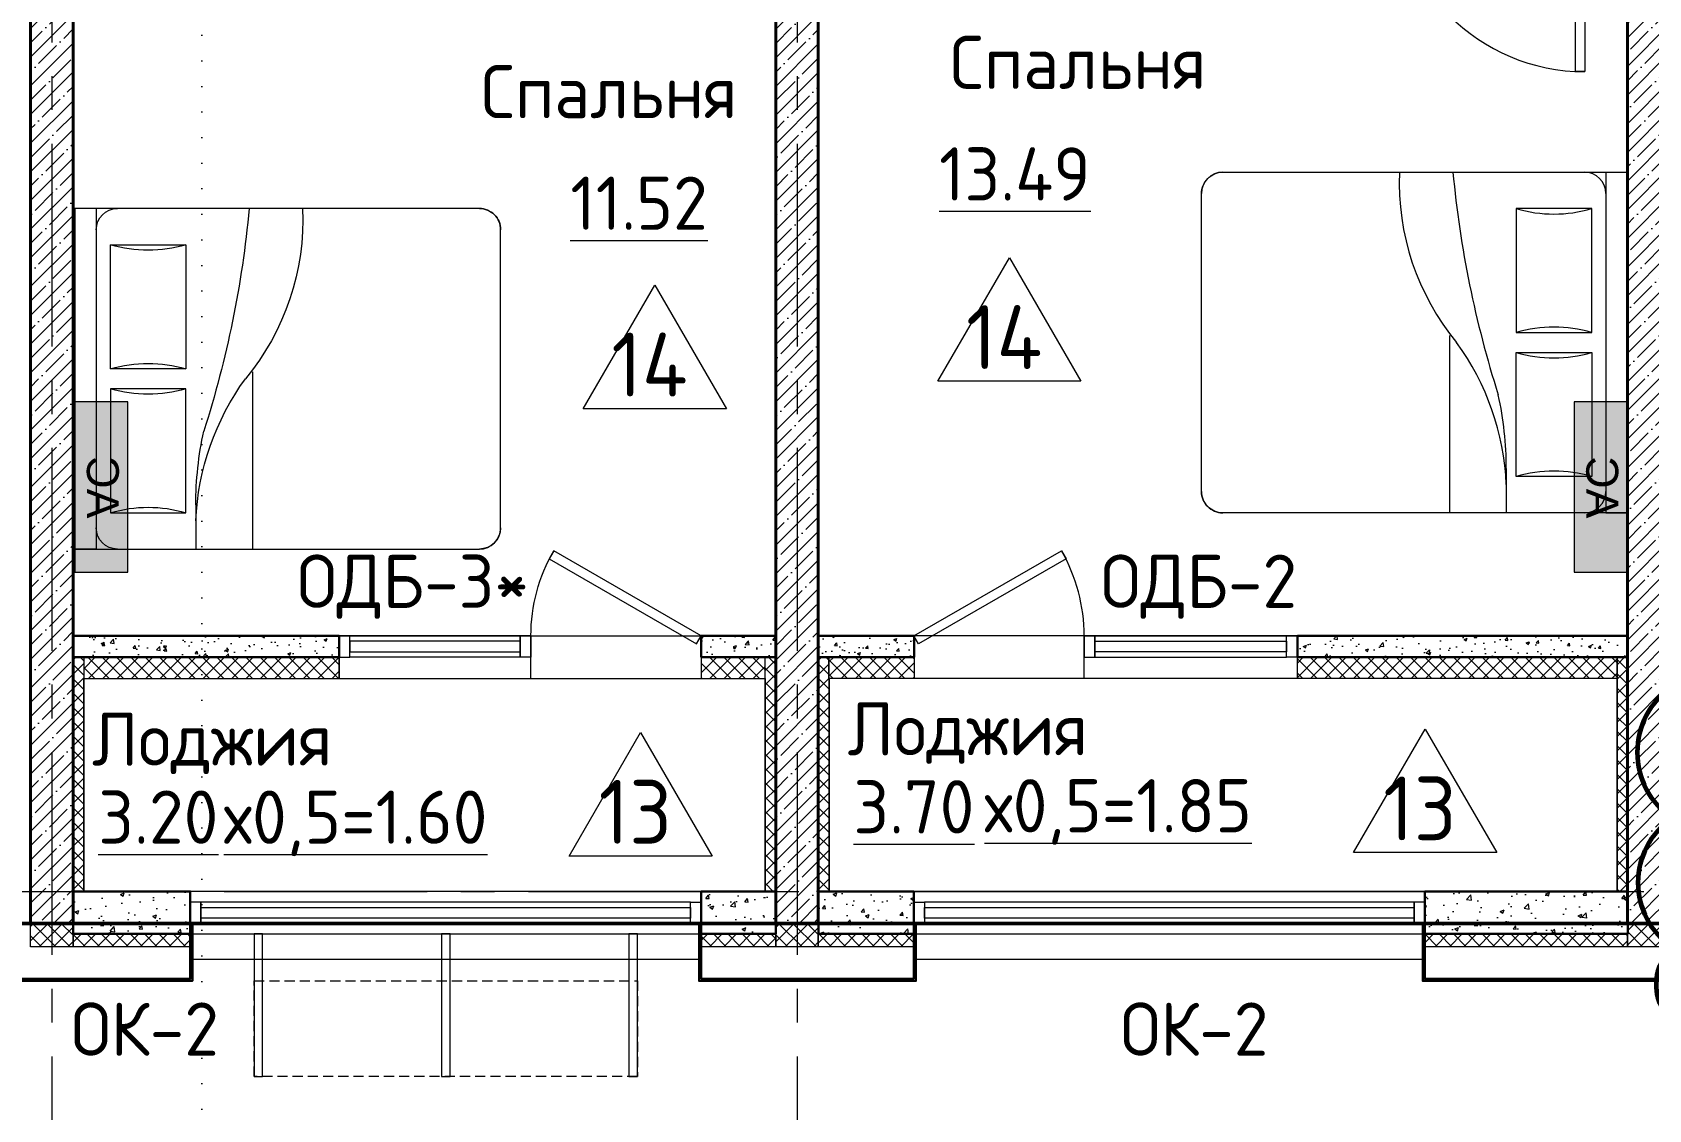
# Model space of a CAD drawing. Header units: millimetres. Extents: x -6427 to 93283, y -13 to 42012.
# Drawn here: x 32338 to 39930, y 19614 to 24673 of the extents above; entities that cross this region are included whole.
import ezdxf
from ezdxf.enums import TextEntityAlignment as Align

# ---------------------------------------------------------------- set-up
doc = ezdxf.new("R2010")
doc.units = ezdxf.units.MM
for name, pattern in [('CENTER2', [28.575, 19.05, -3.175, 3.175, -3.175]), ('HIDDEN2', [4.7625, 3.175, -1.5875]), ('Пунктирная _дл__', [3, 0, -3])]:
    doc.linetypes.add(name, pattern=pattern)
doc.layers.get('Defpoints').update_dxf_attribs({"color": 6, "lineweight": 60})
for name, color, linetype, lineweight in [('АР_Выноски', 114, 'Continuous', 5), ('АР_Газаблок 100мм', 24, 'Continuous', 30), ('АР_Газоблок наруж', 44, 'Continuous', 30), ('АР_Дверь', 44, 'Continuous', 15), ('АР_Корзины', 5, 'Continuous', 9), ('АР_Марка окна', 5, 'Continuous', 9), ('АР_Марка пола', 1, 'Continuous', 9), ('АР_Мебель', 253, 'Continuous', 0), ('АР_Монолит', 1, 'Continuous', 40), ('АР_Окна и витражи', 150, 'Continuous', 9), ('АР_Ось', 1, 'CENTER2', 5), ('АР_Помещение текст', 7, 'Continuous', 20), ('АР_Утеплитель', 30, 'Continuous', 9), ('АР_Фасад', 30, 'Continuous', 30)]:
    doc.layers.add(name, color=color, linetype=linetype, lineweight=lineweight)
for name, color, linetype, lineweight, plot in [('АР_Контур плит', 3, 'Continuous', 50, False), ('АР_Площади', 2, 'Continuous', 15, False), ('изменения АР', 3, 'Continuous', 60, False)]:
    doc.layers.add(name, color=color, linetype=linetype, lineweight=lineweight, plot=plot)
doc.styles.add('Common Павел', font='')
doc.styles.add('GOST', font='')
doc.styles.add('GOST Common_I', font='', dxfattribs={"height": 250})
doc.styles.get("Standard").update_dxf_attribs({"font": 'arial.ttf'})
doc.styles.get('Common Павел').set_extended_font_data('GOST Common')
doc.styles.get('GOST').set_extended_font_data('GOST 2.304 type A')
doc.styles.get('GOST Common_I').set_extended_font_data('GOST Common')
pattern_1 = [(45, (-99827.42, -105714.69), (-67.35192, 67.35192), []), (45, (-99760.06, -105714.69), (-67.35192, 67.35192), [119.0625, -23.8125, 0, -23.8125])]
pattern_2 = [(45, (-99827.416, -105714.694), (-33.67596, 33.67596), []), (135, (-99827.416, -105714.694), (-33.67596, -33.67596), [])]
pattern_3 = [(50, (-99827.42, -105714.7), (182.18467, -15.93909), [19.05, -209.55]), (355, (-99827.42, -105714.7), (-35.24342, 191.05685), [15.24, -167.64058]), (100.45144, (-99812.23, -105716.02), (146.94125, 175.11775), [16.19, -178.09024]), (46.1842, (-99827.42, -105663.9), (271.07904, -42.04233), [28.575, -314.325]), (96.63556, (-99804.83, -105667.4), (237.40413, 247.42612), [24.28502, -267.1356]), (351.18415, (-99827.42, -105663.9), (237.40413, 247.42612), [22.85997, -251.45973]), (21, (-99802.02, -105676.6), (151.61439, -102.2652), [19.05, -209.55]), (326, (-99802.02, -105676.6), (61.80203, 184.18797), [15.24, -167.64]), (71.45144, (-99789.38, -105685.12), (213.41642, 81.92277), [16.19, -178.08994]), (37.5, (-99827.416, -105714.694), (3.088603, 84.55504), [0, -165.608, 0, -170.18, 0, -168.275]), (7.5, (-99827.42, -105714.69), (66.819663, 100.180575), [0, -97.028, 0, -161.798, 0, -64.135]), (327.5, (-99884.06, -105714.694), (135.590595, -5.728744), [0, -63.5, 0, -198.12, 0, -262.89]), (317.5, (-99909.46, -105714.69), (148.12918, 25.42649), [0, -82.55, 0, -131.572, 0, -186.69])]
pattern_4 = [(50, (-99827.42, -105714.69), (145.747735, -12.75127), [15.24, -167.64]), (355, (-99827.42, -105714.7), (-28.19474, 152.84548), [12.192, -134.11247]), (100.451445, (-99815.27, -105715.76), (117.553, 140.0942), [12.95201, -142.4722]), (46.1842, (-99827.42, -105674.05), (216.86323, -33.63386), [22.86, -251.46]), (96.63556, (-99809.34, -105676.86), (189.9233, 197.9409), [19.42802, -213.70849]), (351.18415, (-99827.42, -105674.05), (189.9233, 197.9409), [18.28797, -201.16779]), (21, (-99807.1, -105684.21), (121.29151, -81.81216), [15.24, -167.64]), (326, (-99807.1, -105684.21), (49.44162, 147.35037), [12.192, -134.112]), (71.451445, (-99796.99, -105691.03), (170.73314, 65.53822), [12.95201, -142.47195]), (37.5, (-99827.416, -105714.694), (2.470883, 67.644031), [0, -132.4864, 0, -136.144, 0, -134.62]), (7.5, (-99827.42, -105714.694), (53.45573, 80.14446), [0, -77.6224, 0, -129.4384, 0, -51.308]), (327.5, (-99872.73, -105714.694), (108.472476, -4.582995), [0, -50.8, 0, -158.496, 0, -210.312]), (317.5, (-99893.05, -105714.69), (118.503345, 20.341193), [0, -66.04, 0, -105.2576, 0, -149.352])]
pattern_5 = [(50, (-99828.83, -105714.7), (145.747735, -12.75127), [15.24, -167.64]), (355, (-99828.83, -105714.7), (-28.19474, 152.84548), [12.192, -134.11247]), (100.451445, (-99816.68, -105715.77), (117.553, 140.0942), [12.95201, -142.4722]), (46.1842, (-99828.83, -105674.06), (216.86323, -33.63386), [22.86, -251.46]), (96.63556, (-99810.75, -105676.87), (189.9233, 197.9409), [19.42802, -213.70849]), (351.18415, (-99828.83, -105674.06), (189.9233, 197.9409), [18.28797, -201.16779]), (21, (-99808.51, -105684.22), (121.29151, -81.81216), [15.24, -167.64]), (326, (-99808.5, -105684.22), (49.44162, 147.35037), [12.192, -134.112]), (71.451445, (-99798.4, -105691.04), (170.73314, 65.53822), [12.95201, -142.47195]), (37.5, (-99828.826, -105714.704), (2.470883, 67.644031), [0, -132.4864, 0, -136.144, 0, -134.62]), (7.5, (-99828.83, -105714.704), (53.45573, 80.14446), [0, -77.6224, 0, -129.4384, 0, -51.308]), (327.5, (-99874.14, -105714.704), (108.472476, -4.582995), [0, -50.8, 0, -158.496, 0, -210.312]), (317.5, (-99894.46, -105714.7), (118.503345, 20.341193), [0, -66.04, 0, -105.2576, 0, -149.352])]

# ---------------------------------------------------------------- blocks, each defined once
blk = doc.blocks.new('RM_AREA')
at = {"linetype": 'ByBlock', "lineweight": -2}
for tag, p in [('ROOM_NAME', (0, 5)), ('AREA', (0, 0))]:
    blk.add_attdef(tag, text='', height=3, dxfattribs=at).set_placement(p, align=Align.CENTER)
blk = doc.blocks.new('*U36')
blk.add_lwpolyline([(0, 0), (0, -900), (-43.75, -900), (-43.75, 0)], close=True)
blk.add_arc((0, 0), 900, 180, 270)
at = {"layer": 'Defpoints', "color": 0, "lineweight": 15}
for p, q in [((-900, 0), (-900, 100)), ((0, 0), (0, 100))]:
    blk.add_line(p, q, dxfattribs=at)
blk = doc.blocks.new('*U12')
blk.add_lwpolyline([(0, 0), (-692.8, -400), (-714.7, -362.1), (-21.9, 37.9)], close=True)
at = {"lineweight": 0}
blk.add_arc((0, 0), 800, 180, 210, dxfattribs=at)
at = {"layer": 'Defpoints', "color": 0, "lineweight": 15}
for p, q in [((-800, 0), (-800, 100)), ((0, 0), (0, 100))]:
    blk.add_line(p, q, dxfattribs=at)
blk = doc.blocks.new('СП - Кровать _2 местная_ - СП - Кровать _2 местная_-V19-Этаж 03 - Тип 1')
at = {"layer": 'АР_Мебель'}
for p, q in [((-803.8, -101), (-803.8, -1)), ((-803.8, -1), (795.8, -1)), ((795.8, -101), (795.8, -1)), ((-803.8, -101), (795.8, -101)), ((-803.8, -1900.3), (-803.8, -200.9)), ((-50.7, -167.6), (-632.8, -167.6)), ((-632.8, -167.6), (-632.8, -522)), ((-50.7, -522), (-50.7, -167.6)), ((42.7, -167.6), (624.8, -167.6)), ((42.7, -522), (42.7, -167.6)), ((624.8, -167.6), (624.8, -522)), ((795.8, -200.9), (795.8, -1900.3)), ((-632.8, -522), (-50.7, -522)), ((624.8, -522), (42.7, -522)), ((587.8, -568.5), (795.8, -568.5)), ((-37.3, -835.1), (795.8, -835.1)), ((695.8, -2000.3), (-703.8, -2000.3))]:
    blk.add_line(p, q, dxfattribs=at)
blk.add_lwpolyline([(-803.8, 0), (795.8, 0), (795.8, -1900, -0.414214), (695.8, -2000), (-703.8, -2000, -0.414214), (-803.8, -1900)], format="xyb", close=True, dxfattribs=at)
for centre, radius, start, end in [((-703.8, -200.9), 100, 90, 180), ((695.8, -200.9), 100, 0, 90), ((-1240.3, -344.8), 632.8, 343.73979, 16.26021), ((556.8, -344.8), 632.8, 163.73979, 196.26021), ((-564.8, -344.8), 632.8, 343.73979, 16.26021), ((1232.3, -344.8), 632.8, 163.73979, 196.26021), ((-1268.6, 4136.6), 4977.6, 275.35716, 287.66655), ((716.8, -1792.3), 1225.1, 92.53978, 126.04031), ((587.3, -2168.2), 1599.7, 89.98136, 102.46674), ((-753.8, 106.3), 1177.6, 267.56726, 309.54608), ((-703.8, -1900.3), 100, 180, 270), ((695.8, -1900.3), 100, 270, 0)]:
    blk.add_arc(centre, radius, start, end, dxfattribs=at)
blk = doc.blocks.new('A$C6c1ae085')
at = {"layer": 'АР_Корзины', "lineweight": 0, "true_color": 0xf7f7f7, "transparency": 33554687}
h = blk.add_hatch(color=7, dxfattribs=at)
h.dxf.hatch_style = 1
h.paths.add_polyline_path([(-250, 0), (-250, 800), (0, 800), (0, 0)])
at = {"layer": 'АР_Корзины', "lineweight": 0}
blk.add_lwpolyline([(-250, 0), (-250, 800), (0, 800), (0, 0)], close=True, dxfattribs=at)
at = {"layer": 'АР_Корзины', "lineweight": 0, "insert": (-130.8, 397.1), "char_height": 150, "attachment_point": 5, "rotation": 90}
blk.add_mtext_dynamic_manual_height_columns('АС', width=800, gutter_width=12.5, heights=[250], dxfattribs=at)
blk = doc.blocks.new('Корзина_1800')
at = {"layer": 'АР_Корзины', "linetype": 'Continuous', "lineweight": 5, "ltscale": 0.2}
for points in [[(-900, 0), (-860, 0), (-860, -670), (-900, -670)], [(-20, 0), (20, 0), (20, -670), (-20, -670)], [(860, 0), (900, 0), (900, -670), (860, -670)]]:
    blk.add_lwpolyline(points, close=True, dxfattribs=at)
at = {"layer": 'АР_Корзины', "linetype": 'HIDDEN2', "lineweight": 15, "ltscale": 15}
blk.add_lwpolyline([(900, -220), (-900, -220), (-900, -670), (900, -670)], close=True, dxfattribs=at)
blk = doc.blocks.new('A$Ce0ce27e4')
at = {"layer": 'АР_Выноски', "linetype": 'Пунктирная _дл__', "lineweight": 9, "ltscale": 40}
blk.add_lwpolyline([(8304, -19986.3), (8304, -6611.7), (3162.9, -6611.7), (3162.9, -2650), (817.7, -2650), (817.7, 2479.2)], dxfattribs=at)

msp = doc.modelspace()

# ---------------------------------------------------------------- hatches: boundary and pattern name
at = {"layer": 'АР_Газаблок 100мм', "lineweight": 5}
h = msp.add_hatch(dxfattribs=at)
h.set_pattern_fill('AR-CONC', color=256, scale=0.8, style=0)
h.set_pattern_definition(pattern_4)
h.paths.add_polyline_path([(32530, 21738.7), (32530, 21838.7), (33780, 21838.7), (33780, 21738.7)])
h = msp.add_hatch(dxfattribs=at)
h.set_pattern_fill('AR-CONC', color=256, scale=0.8, style=0)
h.set_pattern_definition(pattern_4)
h.paths.add_polyline_path([(35480, 21738.7), (35480, 21838.7), (35830, 21838.7), (35830, 21738.7)])
h = msp.add_hatch(dxfattribs=at)
h.set_pattern_fill('AR-CONC', color=256, scale=0.8, style=0)
h.set_pattern_definition(pattern_5)
h.paths.add_polyline_path([(36479.8, 21738.7), (36479.8, 21838.7), (36029.7, 21838.7), (36029.7, 21738.7)])
h = msp.add_hatch(dxfattribs=at)
h.set_pattern_fill('AR-CONC', color=256, scale=0.8, style=0)
h.set_pattern_definition(pattern_5)
h.paths.add_polyline_path([(39829.7, 21738.7), (39829.7, 21838.7), (38279.8, 21838.7), (38279.8, 21738.7)])
at = {"layer": 'АР_Газоблок наруж', "lineweight": 0, "ltscale": 50}
h = msp.add_hatch(dxfattribs=at)
h.set_pattern_fill('AR-CONC', color=256)
h.set_pattern_definition(pattern_3)
h.paths.add_polyline_path([(33080, 20438.7), (32530, 20438.7), (32530, 20638.7), (33080, 20638.7)])
h = msp.add_hatch(dxfattribs=at)
h.set_pattern_fill('AR-CONC', color=256)
h.set_pattern_definition(pattern_3)
h.paths.add_polyline_path([(35480, 20438.7), (35830, 20438.7), (35830, 20638.7), (35480, 20638.7)])
h = msp.add_hatch(dxfattribs=at)
h.set_pattern_fill('AR-CONC', color=256)
h.set_pattern_definition(pattern_3)
h.paths.add_polyline_path([(36478.3, 20638.7), (36031.2, 20638.7), (36031.2, 20438.7), (36478.3, 20438.7)])
h = msp.add_hatch(dxfattribs=at)
h.set_pattern_fill('AR-CONC', color=256)
h.set_pattern_definition(pattern_3)
h.paths.add_polyline_path([(38878.3, 20638.7), (39831.1, 20638.7), (39831.1, 20438.7), (38878.3, 20438.7)])
at = {"layer": 'АР_Монолит', "lineweight": 0}
h = msp.add_hatch(dxfattribs=at)
h.set_pattern_fill('ANSI35', color=256, scale=15)
h.set_pattern_definition(pattern_1)
h.paths.add_polyline_path([(36029.7, 27688.7), (35829.7, 27688.7), (35829.7, 20488.7), (36029.7, 20488.7)])
h = msp.add_hatch(dxfattribs=at)
h.set_pattern_fill('ANSI35', color=256, scale=15)
h.set_pattern_definition(pattern_1)
h.paths.add_polyline_path([(32529.7, 25689.2), (32329.7, 25689.2), (32329.7, 20488.7), (32529.7, 20488.7)])
h = msp.add_hatch(dxfattribs=at)
h.set_pattern_fill('ANSI35', color=256, scale=15)
h.set_pattern_definition(pattern_1)
h.paths.add_polyline_path([(40029.7, 25488.7), (39829.7, 25488.7), (39829.7, 20488.7), (40029.7, 20488.7)])
at = {"layer": 'АР_Утеплитель', "lineweight": 0}
h = msp.add_hatch(dxfattribs=at)
h.set_pattern_fill('ANSI37', color=256, scale=15)
h.set_pattern_definition(pattern_2)
h.paths.add_polyline_path([(32530, 21738.7), (32580, 21738.7), (32580, 20638.7), (32530, 20638.7)])
h = msp.add_hatch(dxfattribs=at)
h.set_pattern_fill('ANSI37', color=256, scale=15, angle=360)
h.set_pattern_definition([(45, (-399984.74, -40040.374), (-33.6759605, 33.6759605), []), (135, (-399984.74, -40040.374), (-33.6759605, -33.6759605), [])])
h.paths.add_polyline_path([(32580, 21638.7), (33780, 21638.7), (33780, 21738.7), (32580, 21738.7)])
h = msp.add_hatch(dxfattribs=at)
h.set_pattern_fill('ANSI37', color=256, scale=15, angle=360)
h.set_pattern_definition([(45, (-400634.76, -40040.356), (-33.6759605, 33.6759605), []), (135, (-400634.76, -40040.356), (-33.6759605, -33.6759605), [])])
h.paths.add_polyline_path([(35480, 21638.7), (35780, 21638.7), (35780, 21738.7), (35480, 21738.8)])
h = msp.add_hatch(dxfattribs=at)
h.set_pattern_fill('ANSI37', color=256, scale=15)
h.set_pattern_definition(pattern_2)
h.paths.add_polyline_path([(35780, 21738.7), (35830, 21738.7), (35830, 20638.7), (35780, 20638.7)])
h = msp.add_hatch(dxfattribs=at)
h.set_pattern_fill('ANSI37', color=256, scale=15)
h.set_pattern_definition(pattern_2)
h.paths.add_polyline_path([(36081.1, 21738.7), (36031.1, 21738.7), (36031.1, 20638.7), (36081.1, 20638.7)])
h = msp.add_hatch(dxfattribs=at)
h.set_pattern_fill('ANSI37', color=256, scale=15, angle=360)
h.set_pattern_definition([(45, (-411536.17, -40040.365), (-33.6759605, 33.6759605), []), (135, (-411536.17, -40040.365), (-33.6759605, -33.6759605), [])])
h.paths.add_polyline_path([(36479.8, 21638.7), (36079.7, 21638.7), (36079.7, 21738.7), (36479.8, 21738.7)])
h = msp.add_hatch(dxfattribs=at)
h.set_pattern_fill('ANSI37', color=256, scale=15, angle=360)
h.set_pattern_definition([(45, (-411486.15, -40040.383), (-33.6759605, 33.6759605), []), (135, (-411486.15, -40040.383), (-33.6759605, -33.6759605), [])])
h.paths.add_polyline_path([(39779.7, 21638.7), (38279.8, 21638.7), (38279.8, 21738.7), (39779.7, 21738.7)])
h = msp.add_hatch(dxfattribs=at)
h.set_pattern_fill('ANSI37', color=256, scale=15)
h.set_pattern_definition(pattern_2)
h.paths.add_polyline_path([(39831.1, 21738.7), (39781.1, 21738.7), (39781.1, 20638.7), (39831.1, 20638.7)])
at = {"layer": 'АР_Утеплитель'}
h = msp.add_hatch(dxfattribs=at)
h.set_pattern_fill('ANSI37', color=256, scale=15)
h.set_pattern_definition([(45, (-186855.075, -17871.314), (-33.67596, 33.67596), []), (135, (-186855.075, -17871.314), (-33.67596, -33.67596), [])])
h.paths.add_polyline_path([(32529.7, 20378.7), (32329.7, 20378.7), (32329.7, 20488.7), (32529.7, 20488.7)])
h = msp.add_hatch(dxfattribs=at)
h.set_pattern_fill('ANSI37', color=256, scale=15)
h.set_pattern_definition([(45, (-187255.074, -17871.314), (-33.67596, 33.67596), []), (135, (-187255.074, -17871.314), (-33.67596, -33.67596), [])])
h.paths.add_polyline_path([(33080, 20378.7), (32529.7, 20378.7), (32529.7, 20438.7), (33080, 20438.7)])
h = msp.add_hatch(dxfattribs=at)
h.set_pattern_fill('ANSI37', color=256, scale=15)
h.set_pattern_definition([(45, (-190105.075, -17871.314), (-33.67596, 33.67596), []), (135, (-190105.075, -17871.314), (-33.67596, -33.67596), [])])
h.paths.add_polyline_path([(35829.7, 20378.7), (35480, 20378.7), (35480, 20438.7), (35829.7, 20438.7)])
h = msp.add_hatch(dxfattribs=at)
h.set_pattern_fill('ANSI37', color=256, scale=15)
h.set_pattern_definition([(45, (-190355.075, -17871.314), (-33.67596, 33.67596), []), (135, (-190355.075, -17871.314), (-33.67596, -33.67596), [])])
h.paths.add_polyline_path([(36029.7, 20378.7), (35829.7, 20378.7), (35829.7, 20488.7), (36029.7, 20488.7)])
h = msp.add_hatch(dxfattribs=at)
h.set_pattern_fill('ANSI37', color=256, scale=15)
h.set_pattern_definition([(45, (-190755.074, -17871.314), (-33.67596, 33.67596), []), (135, (-190755.074, -17871.314), (-33.67596, -33.67596), [])])
h.paths.add_polyline_path([(36478.3, 20378.7), (36029.7, 20378.7), (36029.7, 20438.7), (36478.3, 20438.7)])
h = msp.add_hatch(dxfattribs=at)
h.set_pattern_fill('ANSI37', color=256, scale=15)
h.set_pattern_definition([(45, (-194105.075, -17871.314), (-33.67596, 33.67596), []), (135, (-194105.075, -17871.314), (-33.67596, -33.67596), [])])
h.paths.add_polyline_path([(39829.7, 20378.7), (38878.3, 20378.7), (38878.3, 20438.7), (39829.7, 20438.7)])
h = msp.add_hatch(dxfattribs=at)
h.set_pattern_fill('ANSI37', color=256, scale=15)
h.set_pattern_definition([(45, (-194355.075, -17871.314), (-33.67596, 33.67596), []), (135, (-194355.075, -17871.314), (-33.67596, -33.67596), [])])
h.paths.add_polyline_path([(40029.7, 20378.7), (39829.7, 20378.7), (39829.7, 20488.7), (40029.7, 20488.7)])

# ---------------------------------------------------------------- linework, layer by layer
at = {"layer": 'АР_Газаблок 100мм', "lineweight": 30, "ltscale": 0.5}
for points in [[(32530, 21738.7), (32530, 21838.7), (33780, 21838.7), (33780, 21738.7)], [(35480, 21738.7), (35480, 21838.7), (35830, 21838.7), (35830, 21738.7)], [(36479.8, 21738.7), (36479.8, 21838.7), (36029.7, 21838.7), (36029.7, 21738.7)], [(39829.7, 21738.7), (39829.7, 21838.7), (38279.8, 21838.7), (38279.8, 21738.7)]]:
    msp.add_lwpolyline(points, close=True, dxfattribs=at)
at = {"layer": 'АР_Газоблок наруж'}
for points in [[(33080, 20438.7), (32530, 20438.7), (32530, 20638.7), (33080, 20638.7)], [(35480, 20438.7), (35830, 20438.7), (35830, 20638.7), (35480, 20638.7)], [(36478.3, 20638.7), (36031.2, 20638.7), (36031.2, 20438.7), (36478.3, 20438.7)], [(38878.3, 20638.7), (39831.1, 20638.7), (39831.1, 20438.7), (38878.3, 20438.7)]]:
    msp.add_lwpolyline(points, close=True, dxfattribs=at)
at = {"layer": 'АР_Контур плит'}
msp.add_lwpolyline([(13779.7, 35788.7), (43479.7, 35788.7), (43479.7, 20488.7), (24929.7, 20488.7), (24929.7, 19238.7), (21229.7, 19238.7), (21229.7, 20488.7), (13779.7, 20488.7)], close=True, dxfattribs=at)
at = {"layer": 'АР_Марка пола'}
for points in [[(36927.4, 23614.9), (37263.4, 23034.5), (36591.4, 23034.5), (36927.4, 23614.9)], [(35261.8, 23486.1), (35597.8, 22905.6), (34925.8, 22905.6), (35261.8, 23486.1)], [(35195.1, 21385.5), (35531.1, 20805), (34859.1, 20805), (35195.1, 21385.5)], [(38880, 21401.4), (39216, 20820.9), (38544, 20820.9), (38880, 21401.4)]]:
    msp.add_lwpolyline(points, dxfattribs=at)
at = {"layer": 'АР_Монолит'}
for points in [[(36029.7, 27688.7), (35829.7, 27688.7), (35829.7, 20488.7), (36029.7, 20488.7)], [(32529.7, 25689.2), (32329.7, 25689.2), (32329.7, 20488.7), (32529.7, 20488.7)], [(40029.7, 25488.7), (39829.7, 25488.7), (39829.7, 20488.7), (40029.7, 20488.7)]]:
    msp.add_lwpolyline(points, close=True, dxfattribs=at)
at = {"layer": 'АР_Окна и витражи'}
for points in [[(34680, 21838.7), (33780, 21838.8), (33780, 21638.8), (34680, 21638.7)], [(34630, 21738.7), (33830, 21738.7), (33830, 21838.7), (34630, 21838.7)], [(33830, 21763.7), (34630, 21763.7), (34630, 21813.7), (33830, 21813.7)], [(37278.7, 21838.6), (38278.7, 21838.6), (38278.7, 21638.6), (37278.7, 21638.6)], [(37328.7, 21738.6), (38228.7, 21738.6), (38228.7, 21838.6), (37328.7, 21838.6)], [(38228.7, 21763.6), (37328.7, 21763.6), (37328.7, 21813.6), (38228.7, 21813.6)], [(33080, 20638.7), (33080, 20438.7), (35480, 20438.7), (35480, 20638.7)], [(33130, 20488.7), (35430, 20488.7), (35430, 20588.7), (33130, 20588.7)], [(38878.3, 20438.7), (38878.3, 20638.7), (36478.3, 20638.7), (36478.3, 20438.7)], [(38828.3, 20588.7), (36528.3, 20588.7), (36528.3, 20488.7), (38828.3, 20488.7)], [(35430, 20513.7), (33130, 20513.7), (33130, 20563.7), (35430, 20563.7)], [(36528.3, 20563.7), (38828.3, 20563.7), (38828.3, 20513.7), (36528.3, 20513.7)]]:
    msp.add_lwpolyline(points, close=True, dxfattribs=at)
at = {"layer": 'АР_Окна и витражи', "lineweight": 20}
for points in [[(33830, 21838.7), (33780, 21838.7), (33780, 21738.7), (33830, 21738.7)], [(34680, 21738.7), (34630, 21738.7), (34630, 21838.7), (34680, 21838.7)], [(37278.7, 21738.6), (37328.7, 21738.6), (37328.7, 21838.6), (37278.7, 21838.6)], [(38228.7, 21838.6), (38278.7, 21838.6), (38278.7, 21738.6), (38228.7, 21738.6)], [(33080, 20488.7), (33130, 20488.7), (33130, 20588.7), (33080, 20588.7)], [(35430, 20588.7), (35480, 20588.7), (35480, 20488.7), (35430, 20488.7)], [(36528.3, 20488.7), (36478.3, 20488.7), (36478.3, 20588.7), (36528.3, 20588.7)], [(38878.3, 20588.7), (38828.3, 20588.7), (38828.3, 20488.7), (38878.3, 20488.7)]]:
    msp.add_lwpolyline(points, close=True, dxfattribs=at)
at = {"layer": 'АР_Ось', "ltscale": 50}
for points in [[(32429.7, 37008.9), (32429.7, 17380.9)], [(35929.7, 37008.9), (35929.7, 17380.9)], [(8950.8, 20638.7), (44392.9, 20638.7)]]:
    msp.add_lwpolyline(points, dxfattribs=at)
at = {"layer": 'АР_Площади'}
for points in [[(33929.7, 25589.2), (32529.7, 25589.2), (32529.7, 21838.7), (35829.7, 21838.7), (35829.7, 25138.7), (33929.7, 25138.7)], [(36029.7, 25388.7), (39829.7, 25388.7), (39829.7, 21838.7), (36029.7, 21838.7)], [(32580, 21638.7), (35779.7, 21638.7), (35780.2, 20638.7), (32580, 20638.7)], [(39781.1, 21638.7), (36081.4, 21638.7), (36080.9, 20638.7), (39781.1, 20638.7)]]:
    msp.add_lwpolyline(points, close=True, dxfattribs=at)
at = {"layer": 'АР_Утеплитель', "lineweight": 0, "ltscale": 50}
for points in [[(32530, 21738.7), (32580, 21738.7), (32580, 20638.7), (32530, 20638.7)], [(32580, 21638.7), (33780, 21638.7), (33780, 21738.7), (32580, 21738.7)], [(35480, 21638.7), (35780, 21638.7), (35780, 21738.7), (35480, 21738.8)], [(35780, 21738.7), (35830, 21738.7), (35830, 20638.7), (35780, 20638.7)], [(36081.1, 21738.7), (36031.1, 21738.7), (36031.1, 20638.7), (36081.1, 20638.7)], [(36479.8, 21638.7), (36079.7, 21638.7), (36079.7, 21738.7), (36479.8, 21738.7)], [(39779.7, 21638.7), (38279.8, 21638.7), (38279.8, 21738.7), (39779.7, 21738.7)], [(39831.1, 21738.7), (39781.1, 21738.7), (39781.1, 20638.7), (39831.1, 20638.7)]]:
    msp.add_lwpolyline(points, close=True, dxfattribs=at)
at = {"layer": 'АР_Утеплитель'}
for points in [[(32529.7, 20378.7), (32329.7, 20378.7), (32329.7, 20488.7), (32529.7, 20488.7)], [(33080, 20378.7), (32529.7, 20378.7), (32529.7, 20438.7), (33080, 20438.7)], [(35829.7, 20378.7), (35480, 20378.7), (35480, 20438.7), (35829.7, 20438.7)], [(36029.7, 20378.7), (35829.7, 20378.7), (35829.7, 20488.7), (36029.7, 20488.7)], [(36478.3, 20378.7), (36029.7, 20378.7), (36029.7, 20438.7), (36478.3, 20438.7)], [(39829.7, 20378.7), (38878.3, 20378.7), (38878.3, 20438.7), (39829.7, 20438.7)], [(40029.7, 20378.7), (39829.7, 20378.7), (39829.7, 20488.7), (40029.7, 20488.7)]]:
    msp.add_lwpolyline(points, close=True, dxfattribs=at)
at = {"layer": 'АР_Фасад'}
for points in [[(31819.7, 20488.8), (31819.7, 20218.8), (33090, 20218.7), (33090, 20488.7), (33080, 20488.7), (33080, 20228.7), (31829.7, 20228.8), (31829.7, 20488.8)], [(35470, 20488.7), (35470, 20218.7), (36488.3, 20218.7), (36488.3, 20488.7), (36478.3, 20488.7), (36478.3, 20228.7), (35480, 20228.7), (35480, 20488.7)], [(38868.3, 20488.7), (38868.3, 20218.7), (40389.7, 20218.7), (40389.7, 20488.7), (40379.7, 20488.7), (40379.7, 20228.7), (38878.3, 20228.7), (38878.3, 20488.7)]]:
    msp.add_lwpolyline(points, close=True, dxfattribs=at)
at = {"layer": 'АР_Фасад', "lineweight": 0}
for points in [[(35470, 20318.7), (33090, 20318.7)], [(38868.3, 20318.7), (36488.3, 20318.7)]]:
    msp.add_lwpolyline(points, dxfattribs=at)
at = {"layer": 'изменения АР', "color": 2}
msp.add_lwpolyline([(40038.5, 21601.3, -0.520567), (40657.7, 21601.3, -0.520567), (41118, 21601.3, -0.520567), (41578.8, 21601.3, -0.520567), (42053.4, 21601.3, -0.520567), (42512.2, 21601.3, -0.520567), (42892.1, 21601.3, -0.520567), (43127.1, 21191.2, -0.520567), (43127.1, 20540.4, -0.520567), (43127.1, 20136.9, -0.520567), (42808, 19974.5, -0.520567), (42339.4, 19974.5, -0.520567), (41684.3, 19974.5, -0.520567), (41298.4, 19974.5, -0.520567), (40676.9, 19974.5, -0.520567), (40111.4, 19974.5, -0.520567), (40038.5, 20377.2, -0.520567), (40038.5, 20982.4, -0.520567)], format="xyb", close=True, dxfattribs=at)

# ---------------------------------------------------------------- block references
at = {"color": 5}
msp.add_blockref('A$Ce0ce27e4', (24829.7, 35638.7), dxfattribs=at)
at = {"layer": 'АР_Дверь', "ltscale": 100}
msp.add_blockref('*U36', (39629.7, 25388.7), dxfattribs=at)
at = {"layer": 'АР_Дверь', "ltscale": 100, "xscale": -1, "rotation": 180}
msp.add_blockref('*U12', (35480, 21838.7), dxfattribs=at)
at = {"layer": 'АР_Дверь', "ltscale": 100, "rotation": 180}
msp.add_blockref('*U12', (36478.7, 21838.6), dxfattribs=at)
at = {"layer": 'АР_Корзины', "xscale": -1}
for name, p in [('A$C6c1ae085', (32537.5, 22138.7)), ('A$C6c1ae085', (39579.7, 22138.7)), ('Корзина_1800', (34280, 20438.7))]:
    msp.add_blockref(name, p, dxfattribs=at)
at = {"layer": 'АР_Мебель', "rotation": 269.9999999999993}
msp.add_blockref('СП - Кровать _2 местная_ - СП - Кровать _2 местная_-V19-Этаж 03 - Тип 1', (39829.6, 23212.6), dxfattribs=at)
at = {"layer": 'АР_Мебель', "xscale": -1, "rotation": 90.00000000000072}
msp.add_blockref('СП - Кровать _2 местная_ - СП - Кровать _2 местная_-V19-Этаж 03 - Тип 1', (32537.5, 23042.2), dxfattribs=at)
at = {"layer": 'АР_Помещение текст'}
ref = msp.add_blockref('RM_AREA', (34101.4, 22988), dxfattribs=dict(at, xscale=50, yscale=50, zscale=50))
ref.add_attrib('ROOM_NAME', 'Спальня', dxfattribs={"height": 250, "style": 'GOST Common_I'}).set_placement((37249.6, 24407.3), align=Align.CENTER)
ref.add_attrib('AREA', '%%u13.49', dxfattribs={"layer": '0', "linetype": 'ByBlock', "lineweight": -2, "height": 250, "style": 'GOST Common_I'}).set_placement((36953, 23883.3), align=Align.CENTER)
ref = msp.add_blockref('RM_AREA', (38195.3, 22850.5), dxfattribs=dict(at, xscale=-50, yscale=50, zscale=50))
ref.add_attrib('ROOM_NAME', 'Спальня', dxfattribs={"height": 250, "style": 'GOST Common_I'}).set_placement((35047.2, 24269.9), align=Align.CENTER)
ref.add_attrib('AREA', '%%u11.52', dxfattribs={"layer": '0', "linetype": 'ByBlock', "lineweight": -2, "height": 250, "style": 'GOST Common_I'}).set_placement((35187.6, 23745.9), align=Align.CENTER)
ref = msp.add_blockref('RM_AREA', (35831.7, 15907.4), dxfattribs=dict(at, xscale=50.00000000000001, yscale=50.00000000000001, zscale=50.00000000000001))
ref.add_attrib('ROOM_NAME', 'Лоджия', dxfattribs={"height": 250, "style": 'GOST Common_I'}).set_placement((36731.7, 21277.5), align=Align.CENTER)
ref.add_attrib('AREA', '%%u3.70', dxfattribs={"layer": '0', "linetype": 'ByBlock', "lineweight": -2, "height": 250, "style": 'GOST Common_I'}).set_placement((36478.6, 20911.1), align=Align.CENTER)
ref = msp.add_blockref('RM_AREA', (32283, 15859), dxfattribs=dict(at, xscale=50.00000000000001, yscale=50.00000000000001, zscale=50.00000000000001))
ref.add_attrib('ROOM_NAME', 'Лоджия', dxfattribs={"height": 250, "style": 'GOST Common_I'}).set_placement((33182.9, 21229.1), align=Align.CENTER)
ref.add_attrib('AREA', '%%u3.20', dxfattribs={"layer": '0', "linetype": 'ByBlock', "lineweight": -2, "height": 250, "style": 'GOST Common_I'}).set_placement((32929.8, 20862.7), align=Align.CENTER)

# ---------------------------------------------------------------- texts
at = {"layer": 'АР_Марка окна', "char_height": 250, "width": 1560.055, "attachment_point": 5, "style": 'GOST Common_I'}
for s, insert in [('ОДБ-3*', (34126, 22069.7)), ('ОДБ-2', (37817.6, 22069.7)), ('ОК-2', (32867.3, 19991.8)), ('ОК-2', (37796.6, 19991.8))]:
    msp.add_mtext(s, dxfattribs=dict(at, insert=insert))
at = {"layer": 'АР_Марка пола', "char_height": 300, "width": 1200, "attachment_point": 5, "style": 'GOST'}
for s, insert in [('{\\fGOST Common|b0|i0|c204|p34;14}', (36902.9, 23241.7)), ('{\\fGOST Common|b0|i0|c204|p34;14}', (35237.3, 23112.9)), ('{\\fGOST Common|b0|i0|c204|p34;13}', (35170.5, 21012.3)), ('{\\fGOST Common|b0|i0|c204|p34;13}', (38855.5, 21028.2))]:
    msp.add_mtext(s, dxfattribs=dict(at, insert=insert))
at = {"layer": 'АР_Помещение текст', "char_height": 250, "attachment_point": 1, "style": 'Common Павел'}
for s, insert in [('{\\Lх0,5=1.60}', (33237.2, 21112.4)), ('{\\Lх0,5=1.85}', (36809.9, 21166))]:
    msp.add_mtext_dynamic_manual_height_columns(s, width=1111.458, gutter_width=1750, heights=[0], dxfattribs=dict(at, insert=insert))

doc.saveas('drawing.dxf')
